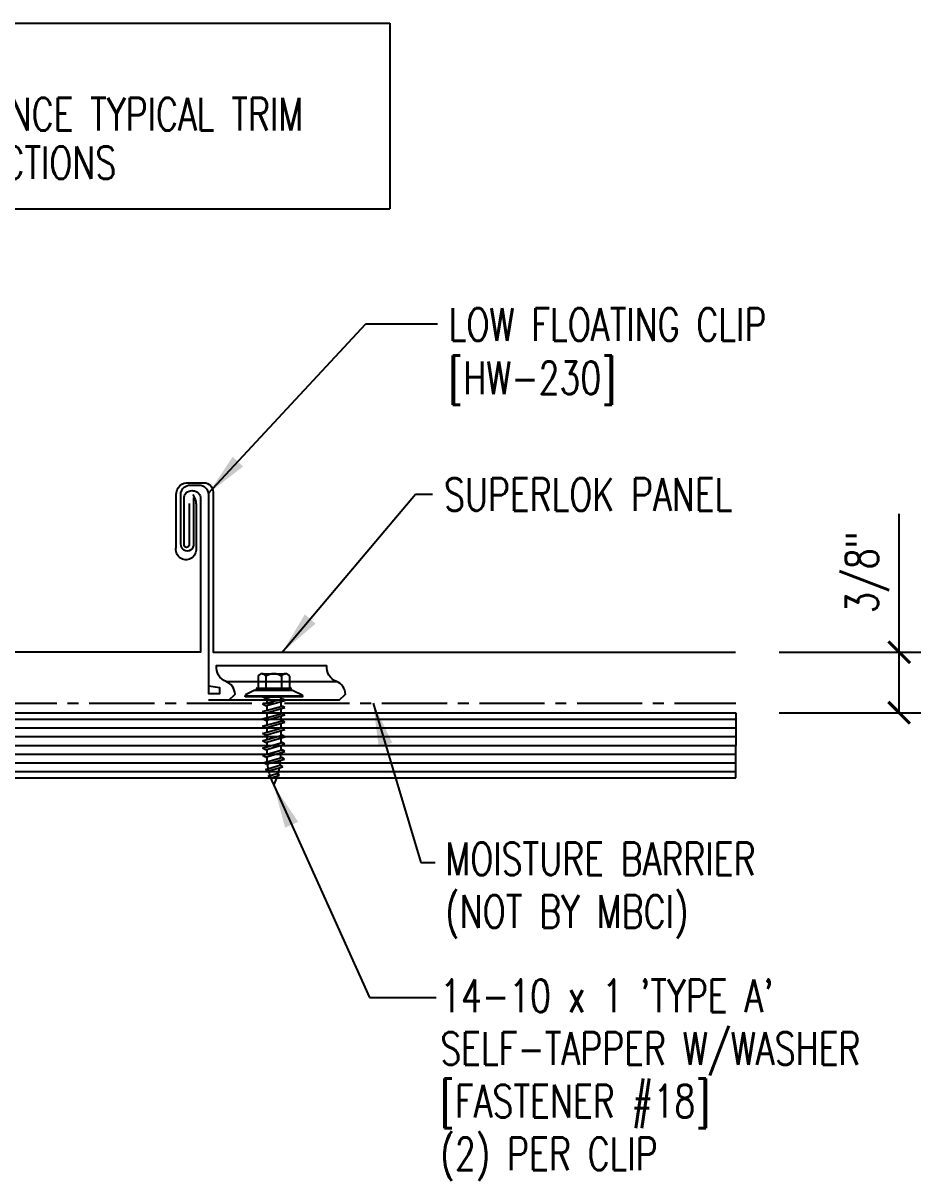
# Model space of a CAD drawing. Header units: inches. Extents: x 2.5 to 39.3, y 7.3 to 36.3.
# Drawn here: x 28.96 to 39.31, y 13.85 to 27.2 of the extents above; entities that cross this region are included whole.
import ezdxf

# ---------------------------------------------------------------- set-up
doc = ezdxf.new("R2010")
doc.units = ezdxf.units.IN
doc.header["$MEASUREMENT"] = 0
doc.linetypes.add('CENTER2', pattern=[1.125, 0.75, -0.125, 0.125, -0.125])
for name, color, linetype in [('BARRIER', 253, 'CENTER2'), ('clip', 5, 'Continuous'), ('FASTENER', 9, 'Continuous'), ('PANEL', 11, 'Continuous'), ('TEXT', 2, 'Continuous'), ('WOOD', 3, 'Continuous')]:
    doc.layers.add(name, color=color, linetype=linetype)
doc.styles.add('TEXT1', font='ROMANS.shx', dxfattribs={"width": 0.75, "height": 0.375})
doc.dimstyles.new('DETAIL$7', dxfattribs={"dimscale": 4, "dimtxt": 0.375, "dimasz": 0.125, "dimexe": 0.0625, "dimexo": 0.125, "dimgap": 0.0625, "dimtad": 1, "dimdec": 4, "dimzin": 3, "dimdsep": 46, "dimlunit": 4, "dimtxsty": 'TEXT1', "dimblk": 'ARCHTICK', "dimcen": 0.0625, "dimclrd": 7, "dimclre": 7, "dimclrt": 2, "dimadec": 0, "dimazin": 0, "dimtfac": 0.59375, "dimtdec": 4, "dimtmove": 2, "dimatfit": 3, "dimfxl": 0, "dimfrac": 2, "dimtolj": 1, "dimtzin": 3, "dimarcsym": 0})

# ---------------------------------------------------------------- blocks, each defined once
blk = doc.blocks.new('_ArchTick')
at = {"color": 0, "linetype": 'ByBlock', "const_width": 0.15}
blk.add_lwpolyline([(-0.5, -0.5), (0.5, 0.5)], dxfattribs=at)
blk = doc.blocks.new('A$C30686E82')
for p, q in [((-2.714571100736009, 0.760983756904281), (3.437345682304851, 0.760983756904281)), ((-2.714571100736009, 0.760983756904281), (-2.714571100736009, -1.379424994140834)), ((3.437345682304851, 0.760983756904281), (3.437345682304851, -1.379424994140834)), ((-2.714571100736009, -1.379424994140834), (3.437345682304851, -1.379424994140834))]:
    blk.add_line(p, q)
at = {"layer": 'TEXT', "style": 'TEXT1', "width": 0.75}
for s, p in [('NOTE:', (-2.367788602308451, 0.08136879993886481)), ('REFERENCE TYPICAL TRIM', (-2.367788602308451, -0.4766753808962036)), ('LAP SECTIONS', (-2.367788602308451, -1.034719561731272))]:
    blk.add_text(s, height=0.375, dxfattribs=at).set_placement(p)
blk = doc.blocks.new('st10')
at = {"layer": 'FASTENER'}
for p, q in [((-0.1807588721551134, 0.275846215121863), (-0.1807588721551134, 0.1365905179669404)), ((-0.1350818810614207, 0.3022840922163184), (0.1350818810613639, 0.3022840922163184)), ((-0.08940488996757168, 0.2758462151218524), (-0.08940488996757168, 0.1365905179669404)), ((0.08940488996764273, 0.2758462151218524), (0.08940488996764273, 0.1365905179669404)), ((0.1807588721551205, 0.2758462151218133), (0.1807588721551205, 0.1365905179669404)), ((-0.1931287358230627, 0.1365905179669369), (0.1931287358230698, 0.1365905179669404)), ((-0.1807588721551134, 0.1365905179669369), (0.1807588721551205, 0.1365905179669404)), ((-0.2169115142321942, 0.1142587906313111), (-0.3262698841537848, 0.05927675991127757)), ((-0.3262698841537848, 0.05927675991127757), (-0.3262698841537848, 0.04859385917669812)), ((-0.3262698841537848, 0.04859385917669812), (0.32626988415387, 0.04859385917670167)), ((-0.2169115142321942, 0.1142587906313111), (0.2169115142322013, 0.1142587906313146)), ((-0.1931287358230627, 0.1187052806150461), (0.1931287358230698, 0.1187052806150497)), ((-0.1293153660073649, 0.03523158111422475), (-0.1235536827594288, 0.03687668227666308)), ((-0.0961841552079612, 0.01656038708256702), (-0.1293153660073649, 0.03523158111422831)), ((-0.1293153660073649, -0.04920672905865686), (0.09618415520796475, 0.01517888683114421)), ((-0.1235536827594288, 0.03687668227666308), (-0.08015346267329804, 0.03687668227666308)), ((-0.0961841552079612, 0.01656038708256347), (-0.02502983330196784, 0.03687668227666308)), ((-0.08015346267329804, 0.03687668227666308), (0.08015346267330514, 0.03687668227666308)), ((-0.08015346267329804, 0.02113754097815246), (-0.08015346267330159, -0.0351698060203347)), ((0.08015346267330514, 0.03687668227666308), (0.08015346267330514, 0.01060173293555522)), ((0.129315366007372, -0.003492307200517075), (0.09618415520796475, 0.01517888683114421)), ((0.2169115142322013, 0.1142587906313111), (0.3262698841537919, 0.05927675991127757)), ((0.3262698841537919, 0.05927675991127757), (0.3262698841537919, 0.04859385917669812)), ((-0.0961841552079612, -0.06787792309031815), (-0.1293153660073649, -0.04920672905865331)), ((-0.1293153660073649, -0.1336450392315385), (0.09618415520796475, -0.0692594233417374)), ((-0.0961841552079612, -0.06817484485672054), (0.129315366007372, -0.003789228966919467)), ((-0.0961841552079612, -0.1523162332632033), (0.129315366007372, -0.08793061737339869)), ((-0.08015346267330514, -0.06330076919472916), (-0.08015346267330159, -0.1196081161932163)), ((0.08015346267330514, -0.01631878736229098), (0.08015346267330514, -0.0738365772373264)), ((0.08015346267330159, -0.1019675404117244), (0.08015346267330514, -0.1582748874102116)), ((0.129315366007372, -0.08793061737339869), (0.09618415520796475, -0.0692594233417374)), ((-0.0961841552079612, -0.1523162332631998), (-0.1293153660073649, -0.1336450392315349)), ((-0.1293153660073649, -0.2180833494044201), (0.09618415520796475, -0.153697733514619)), ((-0.0961841552079612, -0.2367545434360814), (-0.1293153660073649, -0.2180833494044201)), ((-0.1293153660073649, -0.3025216595773017), (0.09618415520796475, -0.2381360436875006)), ((-0.0961841552079612, -0.2367545434360849), (0.129315366007372, -0.1723689275462839)), ((-0.0961841552079612, -0.3211928536089665), (0.129315366007372, -0.2568072377191655)), ((-0.08015346267330159, -0.1477390793676179), (-0.08015346267330159, -0.2040464263661015)), ((-0.08015346267330159, -0.2321773895404995), (-0.08015346267330159, -0.2884847365389795)), ((0.08015346267330514, -0.1864058505846096), (0.08015346267330514, -0.2427131975830896)), ((0.129315366007372, -0.1723689275462839), (0.09618415520796475, -0.153697733514619)), ((0.129315366007372, -0.2568072377191655), (0.09618415520796475, -0.2381360436875006)), ((-0.0961841552079612, -0.321192853608963), (-0.1293153660073649, -0.3025216595773017)), ((-0.1293153660073649, -0.3869599697501833), (0.09618415520796475, -0.3225743538603822)), ((-0.0961841552079612, -0.4056311637818446), (-0.1293153660073649, -0.3869599697501833)), ((-0.0961841552079612, -0.4056311637818482), (0.129315366007372, -0.3412455478920471)), ((-0.08015346267330514, -0.3166156997133776), (-0.08015346267330159, -0.3729230467118647)), ((0.08015346267330514, -0.2696337178809358), (0.08015346267330514, -0.3271515077559748)), ((0.08015346267330159, -0.3552824709303692), (0.08015346267330514, -0.4115898179288564)), ((0.129315366007372, -0.3412455478920471), (0.09618415520796475, -0.3225743538603822)), ((-0.1293153660073649, -0.4713982799230685), (0.09618415520796475, -0.4070126640332639)), ((-0.0961841552079612, -0.4900694739547262), (-0.1293153660073649, -0.4713982799230649)), ((-0.1293153660073649, -0.5558365900959465), (0.09618415520796475, -0.491450974206149)), ((-0.0961841552079612, -0.4900694739547298), (0.129315366007372, -0.4256838580649287)), ((-0.0961841552079612, -0.5745077841276114), (0.129315366007372, -0.5101221682378103)), ((-0.08015346267330159, -0.4010540098862627), (-0.08015346267330159, -0.4573613568847463)), ((-0.08015346267330159, -0.4854923200591443), (-0.08015346267330159, -0.5417996670576279)), ((0.08015346267330514, -0.4397207811032544), (0.08015346267330514, -0.496028128101738)), ((0.08015346267330514, -0.5241590912761396), (0.08015346267330514, -0.5804664382746161)), ((0.129315366007372, -0.4256838580649287), (0.09618415520796475, -0.4070126640332639)), ((0.129315366007372, -0.5101221682378103), (0.09618415520796475, -0.491450974206149)), ((-0.0961841552079612, -0.5745077841276078), (-0.1293153660073649, -0.5558365900959465)), ((-0.1293153660073649, -0.6402749002688317), (0.09618415520796475, -0.5758892843790271)), ((-0.0961841552079612, -0.6589460943004894), (-0.1293153660073649, -0.6402749002688282)), ((-0.1214922631558473, -0.7224795236802102), (0.09150921840521065, -0.6616624030857317)), ((-0.0961841552079612, -0.658946094300493), (0.129315366007372, -0.5945604784106919)), ((-0.08015346267330159, -0.5699306302320224), (-0.08015346267330159, -0.6262379772305025)), ((0.1246404292046144, -0.6803335971173965), (0.09150921840521065, -0.6616624030857317)), ((0.129315366007372, -0.5945604784106919), (0.09618415520796475, -0.5758892843790271)), ((-0.08836105235645064, -0.7411507177118679), (-0.1214922631558544, -0.7224795236802066)), ((-0.09452869859061863, -0.7992190782115678), (0.07060241854309268, -0.7520701147817412)), ((-0.0613974877912149, -0.8178902722432255), (-0.09452869859062574, -0.7992190782115607)), ((-0.08836105235645064, -0.7411507177118715), (0.1246404292046144, -0.6803335971173965)), ((-0.0613974877912149, -0.8178902722432291), (0.1037336293424964, -0.7707413088134025)), ((0.1037336293424964, -0.7707413088134025), (0.07060241854309268, -0.7520701147817412)), ((-0.0625353753331197, -0.8766675605595111), (0.03445653448082808, -0.8473150380682135)), ((-0.02940416453371952, -0.8953387545911724), (-0.06253537533312326, -0.8766675605595076)), ((-0.02940416453371952, -0.895338754591176), (0.06758774528023181, -0.8659862320998748)), ((0.06758774528023181, -0.8659862320998748), (0.03445653448082808, -0.8473150380682135))]:
    blk.add_line(p, q, dxfattribs=at)
blk.add_lwpolyline([(-0.3306747999987998, 0.03687668227666308), (-0.3306747999987998, 0.04866576424662838), (0.3306747999988104, 0.04866576424662838), (0.3306747999988069, 0.03687668227666308)], close=True, dxfattribs=at)
for centre, radius, start, end in [((-0.1350818810614207, 0.2496068509483536), 0.0526772412679644, 29.87541791658705, 150.1245820834162), ((3.552713678800501e-15, 0.1381882851757474), 0.16414304745301, 56.99742822392973, 123.0025717760438), ((0.1350818810613639, 0.2496068509483536), 0.0526772412679644, 29.87541791658385, 150.1245820834129), ((-0.1931287358230627, 0.1276478992909951), 0.008942618675945369, 90, 270), ((0.1931287358230698, 0.1276478992909951), 0.008942618675945369, 270, 90), ((0.6756851001468398, -0.6417423795443611), 0.7565649493724578, 180.9696385413388, 185.1764911099044), ((-0.6756851001468327, -0.6417423795443611), 0.7565649493724578, 358.2537183196779, 2.510921717964393), ((0.6756851001468398, -0.6417423795443611), 0.7565649493724578, 187.2549711433573, 191.3837262337976), ((-0.6756851001468327, -0.6417423795443611), 0.7565649493724578, 343.5473299054932, 349.3967958626264), ((-0.6756851001468327, -0.6417423795443611), 0.7565649493724578, 351.6647729490983, 356.090076519399), ((0.6756851001468398, -0.6417423795443611), 0.7565649493724578, 193.4362524810864, 197.6722674843661), ((0.6756851001468398, -0.6417423795443611), 0.7565649493724578, 199.1495462112801, 206.7351003352727), ((-0.6756851001468327, -0.6417423795443611), 0.7565649493724578, 333.2648996647272, 342.2085191220265)]:
    blk.add_arc(centre, radius, start, end, dxfattribs=at)

msp = doc.modelspace()

# ---------------------------------------------------------------- linework, layer by layer
at = {"color": 7}
for p, q in [((39.05760645396293, 19.94428361935176), (39.05760645396293, 21.53993092895785)), ((37.67189763070382, 19.94428361935176), (39.30760645396293, 19.94428361935176)), ((39.05760645396293, 19.24537421647258), (39.05760645396293, 19.94428361935176)), ((37.67475106979393, 19.24537421647258), (39.30760645396293, 19.24537421647258))]:
    msp.add_line(p, q, dxfattribs=at)
at = {"layer": 'BARRIER'}
msp.add_line((15.09321079915242, 19.35494427480676), (37.17475106979393, 19.35494427480676), dxfattribs=at)
at = {"layer": 'clip'}
msp.add_line((31.2950461681279, 19.60550983376615), (32.5688861401633, 19.60550983376615), dxfattribs=at)
for points in [[(30.91805247034564, 21.72866536213685), (30.91829134435419, 21.19563002453889, -1.162106022858317), (30.77529044648143, 21.19179059114073), (30.77527686131832, 21.78205424989497, -0.3655464850455587), (30.87906187400887, 21.87073749371264), (30.98452709829604, 21.87073749371266, -0.4142135623730992), (31.09105116056605, 21.76421343144325), (31.09105116056605, 19.46919426836497), (31.22293959221662, 19.46919426836497), (31.22293959221662, 19.53507580383722), (31.09105116056605, 19.5515461318259)], [(31.32521115275108, 19.39281831589048), (31.39861154563836, 19.46035771364599, 0.2978128621750286), (31.2950461681279, 19.60550983376615, -0.3446962212501654), (31.18499993793438, 19.79130395842404), (32.45883990996978, 19.79130395842404)], [(32.59905112478648, 19.39281831589048), (32.67245151767376, 19.46035771364599, 0.2978128621750286), (32.5688861401633, 19.60550983376615, -0.3446962212501654), (32.45883990996978, 19.79130395842404)]]:
    msp.add_lwpolyline(points, format="xyb", dxfattribs=at)
msp.add_lwpolyline([(32.59905112478648, 19.39281831589048), (31.09105116056605, 19.39281831589048)], dxfattribs=at)
at = {"layer": 'PANEL'}
for points in [[(30.91043595525056, 21.76346519879095), (30.93501961821789, 21.71717457737285, -0.1026324635541844), (30.94874827776867, 21.64645576616805), (30.94874827776867, 21.13833366080099, -1.200908553253939), (30.72034478141961, 21.15408439579436), (30.72034478141964, 21.75766146293929, -0.4672658180819433), (30.86927400508732, 21.89726486201669), (31.03940965181022, 21.89726478326924, -0.4142135623730555), (31.14593371408024, 21.79074072099802), (31.14593371408024, 19.94428361935176), (37.17189763070382, 19.94428361935176)], [(30.86823413479556, 21.65909535146897), (30.86816851253531, 21.17980582513911, -0.9999999999999999), (30.81155310917752, 21.17980582513911), (30.81155310917752, 21.6643903782251), (30.81155310917752, 21.71239093222544, -0.4692101635336823), (30.90559484290175, 21.80642573524462), (30.91518108009067, 21.80607962089718, -0.4223456375924541), (31.0021080927568, 21.71239093222544), (31.0021080927568, 19.94428361935176), (17.12088007141284, 19.94428361935176, -0.4142146382303766), (17.04635115355617, 20.01881281096895), (17.04638693220959, 21.84382350369527)]]:
    msp.add_lwpolyline(points, format="xyb", dxfattribs=at)
at = {"layer": 'WOOD', "color": 3, "linetype": 'CONTINUOUS'}
for p, q in [((15.10726388855191, 19.24537421647258), (37.17475106979393, 19.24537421647258)), ((37.17475106979393, 19.24537421647258), (37.17475106979393, 18.87037421647258)), ((37.17475106979393, 18.49537421647258), (37.17475106979393, 18.87037421647258)), ((15.10726388855191, 18.49537421647258), (37.17475106979393, 18.49537421647258))]:
    msp.add_line(p, q, dxfattribs=at)
at = {"layer": 'WOOD', "color": 9, "linetype": 'CONTINUOUS'}
for p, q in [((15.10726388855191, 19.17037421647258), (37.17475106979393, 19.17037421647258)), ((15.10726388855191, 19.07037421647258), (37.17475106979393, 19.07037421647258)), ((15.10726388855191, 18.97037421647258), (37.17475106979393, 18.97037421647258)), ((15.10726388855191, 18.87037421647258), (37.17475106979393, 18.87037421647258)), ((15.10726388855191, 18.77037421647258), (37.17475106979393, 18.77037421647258)), ((15.10726388855191, 18.67037421647258), (37.17475106979393, 18.67037421647258)), ((15.10726388855191, 18.57037421647258), (37.17475106979393, 18.57037421647258))]:
    msp.add_line(p, q, dxfattribs=at)

# ---------------------------------------------------------------- block references
msp.add_blockref('A$C30686E82', (29.74570340510351, 26.43507125382631))
at = {"color": 7, "xscale": 0.25, "yscale": 0.25, "zscale": 0.25}
for p, rotation in [((39.05760645396293, 19.94428361935176), 90), ((39.05760645396293, 19.24537421647258), 270)]:
    msp.add_blockref('_ArchTick', p, dxfattribs=dict(at, rotation=rotation))
at = {"layer": 'FASTENER'}
msp.add_blockref('st10', (31.84505114267627, 19.39281831589048), dxfattribs=at)

# ---------------------------------------------------------------- texts
at = {"color": 2, "insert": (38.69070407284131, 20.86522443926791), "char_height": 0.375, "attachment_point": 5, "rotation": 90, "style": 'TEXT1'}
msp.add_mtext('\\A1;3/8"', dxfattribs=at)
at = {"layer": 'TEXT', "style": 'TEXT1', "width": 0.75}
for s, p in [('LOW FLOATING CLIP', (33.86268169237744, 23.53450445335839)), ('[HW-230]', (33.86268169237744, 22.91987971227238)), ('SUPERLOK PANEL', (33.80836032766967, 21.57540515389292)), ('MOISTURE BARRIER', (33.82178946697601, 17.37408600656807)), ('(NOT BY MBCI)', (33.82178946697601, 16.76694314942522)), ("14-10 x 1 'TYPE A'", (33.76499537324315, 15.79603593073802)), ('SELF-TAPPER W/WASHER', (33.76499537324315, 15.18889307359516)), ('[FASTENER #18]', (33.76499537324315, 14.5817502164523)), ('(2) PER CLIP', (33.76499537324315, 13.97460735930945))]:
    msp.add_text(s, height=0.375, dxfattribs=at).set_placement(p)

# ---------------------------------------------------------------- leaders
for points in [[(31.09054442417869, 21.77459141078371), (32.90886191694619, 23.72991648174656), (33.73249562396589, 23.72991648174656)], [(31.9439475780458, 19.94428361935176), (33.4789466910882, 21.76789972943485), (33.6763611419714, 21.76789972943485)], [(32.99047566600798, 19.35494427480676), (33.53992400622352, 17.51817788322641), (33.70616777680576, 17.51817788322641)], [(31.84505114267628, 18.41072293127858), (32.95002179322384, 15.96498857812984), (33.71732547449341, 15.96498857812984)]]:
    msp.add_leader(points, dimstyle='DETAIL$7')

doc.saveas('drawing.dxf')
